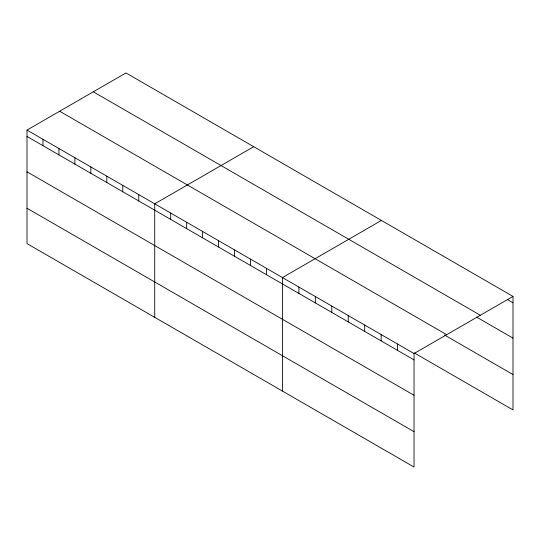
<?xml version="1.0" encoding="UTF-8"?>
<svg xmlns="http://www.w3.org/2000/svg" width="540" height="540" viewBox="0 0 540 540"><rect width="100%" height="100%" fill="white"/><g stroke="black" fill="none" stroke-linecap="round" stroke-linejoin="round"><path stroke-width="0.81" d="M27 130.086L414.038 353.538L414.038 467.046L27 243.594L27 130.086L125.962 72.954L513 296.406L513 409.914L414.308 352.931M253.685 146.691L154.724 203.823L154.724 317.338M381.409 220.428L282.447 277.567L282.447 391.075M414.038 353.538L513 296.406M507.276 299.464L513 302.765M93.305 91.807L480.344 315.259M476.523 317.068L513 338.128M59.657 111.233L446.695 334.685M444.346 334.915L513 374.558M27 136.445L414.038 359.903M27 171.808L414.038 395.26M27 208.238L414.038 431.69M397.589 344.041L397.589 350.406M381.139 334.544L381.139 340.909M364.689 325.053L364.689 331.412M348.239 315.556L348.239 321.914M331.796 306.059L331.796 312.417M315.347 296.561L315.347 302.92M298.897 287.064L298.897 293.423M266.483 268.346L266.483 274.705M250.513 259.132L250.513 265.491M234.549 249.912L234.549 256.271M218.585 240.698L218.585 247.057M202.622 231.478L202.622 237.836M186.651 222.264L186.651 228.623M170.687 213.044L170.687 219.402M138.76 194.609L138.76 200.968M122.789 185.389L122.789 191.747M106.826 176.175L106.826 182.534M90.862 166.955L90.862 173.313M74.898 157.741L74.898 164.099M58.928 148.52L58.928 154.879M42.964 139.3L42.964 145.665"/></g></svg>
